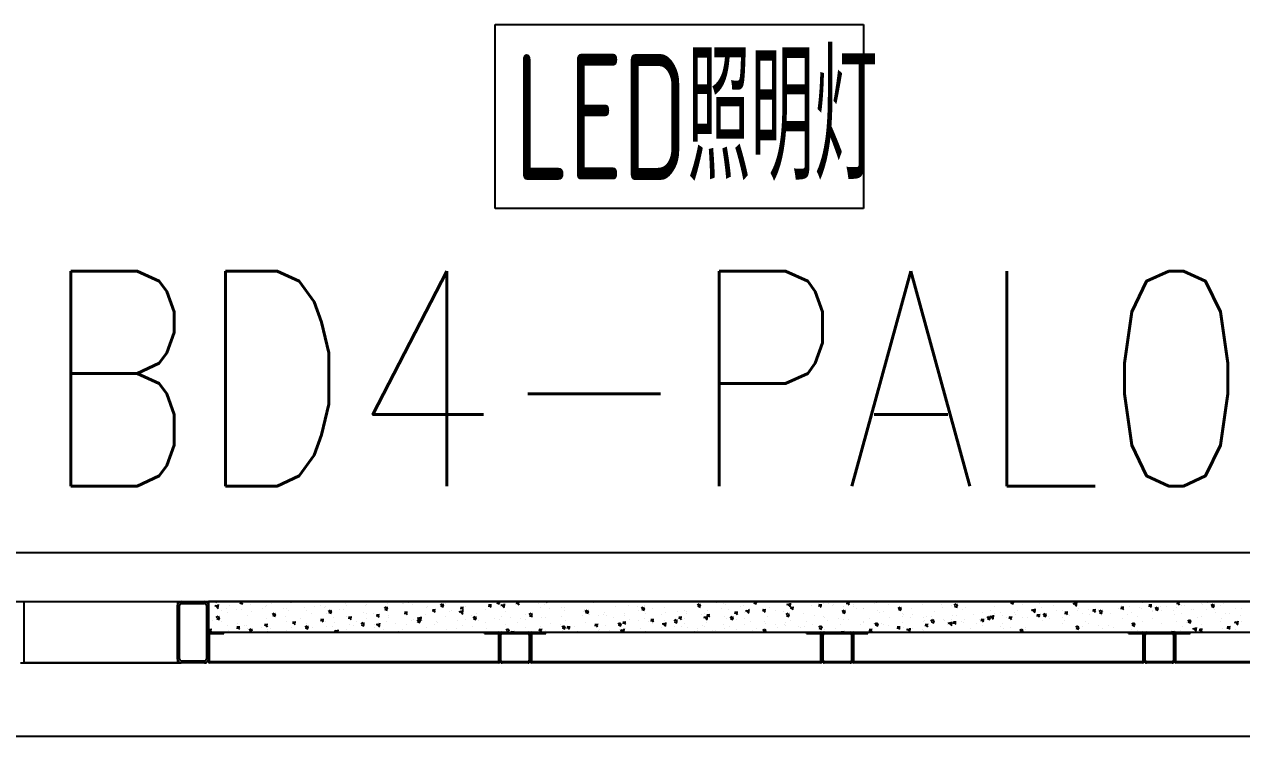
# Model space of a CAD drawing. Extents: x 758840 to 1108724, y -102573 to 143521.
# Drawn here: x 854416 to 856399, y 64583 to 65742 of the extents above; entities that cross this region are included whole.
import ezdxf
from ezdxf.enums import TextEntityAlignment as Align

# ---------------------------------------------------------------- set-up
doc = ezdxf.new("R2010")
doc.units = 0
doc.header["$LTSCALE"] = 1000
doc.header["$MEASUREMENT"] = 0
for name, color, linetype in [('01-房间正式编号', 1, 'Continuous'), ('02电气-设备', 255, 'Continuous'), ('02电气-设备基础', 252, 'Continuous')]:
    doc.layers.add(name, color=color, linetype=linetype)
doc.styles.add('Huarun_ziti', font='gbenor.shx', dxfattribs={"width": 0.7, "bigfont": 'gbcbig.shx'})
doc.styles.add('平面图B$0$HZ', font='romans.shx', dxfattribs={"width": 0.8, "bigfont": 'gbcbig.shx'})

# ---------------------------------------------------------------- blocks, each defined once
blk = doc.blocks.new('BD4-PAL0101-HVPM02')
at = {"layer": '02电气-设备'}
for p, q in [((8386474.4, -4148554.7), (8387074.4, -4148554.7)), ((8386474.4, -4148854.7), (8386474.4, -4148554.7)), ((8387074.4, -4148554.7), (8387074.4, -4148854.7)), ((8387074.4, -4148854.7), (8386474.4, -4148854.7)), ((8381447.4, -4149494.4), (8394807.4, -4149494.4)), ((8385707.7, -4149494.4), (8385957.4, -4149494.4)), ((8385707.7, -4149594.4), (8385707.7, -4149494.4)), ((8385957.4, -4149494.4), (8385957.4, -4149594.4)), ((8385957.4, -4149588.4), (8385957.4, -4149500.4)), ((8385960.4, -4149588.4), (8385960.4, -4149500.4)), ((8385963.4, -4149494.4), (8386001.4, -4149494.4)), ((8385963.4, -4149497.4), (8386001.4, -4149497.4)), ((8386004.4, -4149500.4), (8386004.4, -4149588.4)), ((8391203.4, -4149494.4), (8386007.4, -4149494.4)), ((8386007.4, -4149494.4), (8386007.4, -4149544.4)), ((8386007.4, -4149500.4), (8386007.4, -4149588.4)), ((8386007.8, -4149502.2), (8386007.8, -4149502.2)), ((8386017.5, -4149494.4), (8386017.4, -4149494.9)), ((8386017.8, -4149501.6), (8386023.4, -4149500.8)), ((8386018.4, -4149500.3), (8386023.4, -4149505.5)), ((8386020.1, -4149494.4), (8386021.2, -4149495.7)), ((8386023.2, -4149499.4), (8386022.5, -4149505.4)), ((8386041.7, -4149500.7), (8386041.7, -4149500.7)), ((8386058.3, -4149495), (8386059.2, -4149494.4)), ((8386058.9, -4149496.3), (8386063.4, -4149498)), ((8386062, -4149494.4), (8386062.8, -4149496.7)), ((8386063.8, -4149495.4), (8386063.8, -4149495.4)), ((8386069.6, -4149496.2), (8386069.6, -4149496.2)), ((8386075.6, -4149499.3), (8386075.6, -4149499.3)), ((8386090.4, -4149494.4), (8386090.3, -4149494.9)), ((8386090.5, -4149494.4), (8386091.1, -4149495)), ((8386100.8, -4149501.8), (8386100.8, -4149501.8)), ((8386101.7, -4149500.3), (8386101.7, -4149500.3)), ((8386109.5, -4149497.9), (8386109.5, -4149497.9)), ((8386140.6, -4149496.6), (8386140.6, -4149496.6)), ((8386143.4, -4149496.4), (8386143.4, -4149496.4)), ((8386163.9, -4149503.5), (8386163.9, -4149503.5)), ((8386177.3, -4149495), (8386177.3, -4149495)), ((8386180.8, -4149501.8), (8386180.8, -4149501.8)), ((8386190.1, -4149500.6), (8386190.1, -4149500.6)), ((8386197.8, -4149502.1), (8386197.8, -4149502.1)), ((8386231.5, -4149497.2), (8386231.5, -4149497.2)), ((8386231.7, -4149500.7), (8386231.7, -4149500.7)), ((8386264.1, -4149501.6), (8386264.1, -4149501.6)), ((8386265.6, -4149499.2), (8386265.6, -4149499.2)), ((8386294.2, -4149505.3), (8386297.4, -4149503.2)), ((8386297.4, -4149503.2), (8386298.6, -4149507)), ((8386299.5, -4149497.8), (8386299.5, -4149497.8)), ((8386324.1, -4149497.9), (8386324.1, -4149497.9)), ((8386325.4, -4149497.4), (8386325.4, -4149497.4)), ((8386333.4, -4149496.4), (8386333.4, -4149496.4)), ((8386340, -4149500), (8386340, -4149500)), ((8386364.1, -4149503.1), (8386364.1, -4149503.1)), ((8386367.3, -4149494.9), (8386367.3, -4149494.9)), ((8386385.5, -4149500.2), (8386388.6, -4149498.1)), ((8386386, -4149501.5), (8386390.5, -4149503.2)), ((8386388.6, -4149498.1), (8386389.9, -4149501.9)), ((8386393.1, -4149497.9), (8386393.1, -4149497.9)), ((8386419.2, -4149502.9), (8386418.5, -4149506.8)), ((8386426.1, -4149502.6), (8386426.1, -4149502.6)), ((8386464.7, -4149498.9), (8386464, -4149502.9)), ((8386464.8, -4149499.9), (8386468.6, -4149499.6)), ((8386464.8, -4149500), (8386467.9, -4149503.7)), ((8386476.7, -4149495.1), (8386477.8, -4149494.4)), ((8386477.3, -4149496.4), (8386481.7, -4149498.1)), ((8386480.3, -4149494.4), (8386481.2, -4149496.8)), ((8386483.4, -4149496), (8386483.4, -4149496)), ((8386483.8, -4149500.4), (8386489.4, -4149499.5)), ((8386484.4, -4149499.1), (8386489.3, -4149504.3)), ((8386489.2, -4149498.2), (8386488.5, -4149504.2)), ((8386507.5, -4149499.2), (8386507.5, -4149499.2)), ((8386510.3, -4149494.9), (8386509.5, -4149498.9)), ((8386510.3, -4149495.9), (8386514.1, -4149495.6)), ((8386510.3, -4149496), (8386513.4, -4149499.7)), ((8386523, -4149494.8), (8386523, -4149494.8)), ((8386545, -4149497.7), (8386545, -4149497.7)), ((8386555.2, -4149494.4), (8386555.1, -4149494.9)), ((8386555.6, -4149499.3), (8386555.6, -4149499.3)), ((8386557.8, -4149494.4), (8386559, -4149495.7)), ((8386587.6, -4149503.3), (8386587.6, -4149503.3)), ((8386634.3, -4149496.4), (8386634.3, -4149496.4)), ((8386650.9, -4149495.2), (8386650.9, -4149495.2)), ((8386671.3, -4149502.8), (8386671.3, -4149502.8)), ((8386684.5, -4149495.5), (8386684.5, -4149495.5)), ((8386691, -4149500.5), (8386691, -4149500.5)), ((8386706.9, -4149502.6), (8386706.9, -4149502.6)), ((8386712.6, -4149505.4), (8386715.7, -4149503.3)), ((8386715.7, -4149503.3), (8386717, -4149507.1)), ((8386717.5, -4149500.2), (8386717.5, -4149500.2)), ((8386803.8, -4149500.3), (8386807, -4149498.2)), ((8386804.4, -4149501.6), (8386808.9, -4149503.3)), ((8386806.7, -4149499.6), (8386806.7, -4149499.6)), ((8386807, -4149498.2), (8386808.3, -4149502.1)), ((8386834.4, -4149496.5), (8386834.4, -4149496.5)), ((8386847, -4149496.9), (8386847, -4149496.9)), ((8386850.3, -4149498.6), (8386850.3, -4149498.6)), ((8386874.3, -4149501.8), (8386874.3, -4149501.8)), ((8386879.1, -4149500.9), (8386879.1, -4149500.9)), ((8386895.1, -4149495.3), (8386896.4, -4149494.4)), ((8386895.7, -4149496.5), (8386900.1, -4149498.2)), ((8386898.7, -4149494.4), (8386899.5, -4149497)), ((8386949.7, -4149499.2), (8386955.4, -4149498.3)), ((8386950.3, -4149497.9), (8386955.3, -4149503.1)), ((8386955.2, -4149497), (8386954.5, -4149503)), ((8386955.9, -4149503), (8386955.9, -4149503)), ((8386956.9, -4149502.8), (8386956.2, -4149506.8)), ((8386957, -4149503.9), (8386960.8, -4149503.5)), ((8386989.8, -4149501.6), (8386989.8, -4149501.6)), ((8386993.7, -4149494.6), (8386993.7, -4149494.6)), ((8387002.5, -4149498.8), (8387001.7, -4149502.8)), ((8387002.5, -4149499.9), (8387006.3, -4149499.5)), ((8387002.5, -4149500), (8387005.6, -4149503.6)), ((8387008.9, -4149497.9), (8387008.9, -4149497.9)), ((8387017.7, -4149497.8), (8387017.7, -4149497.8)), ((8387023.7, -4149500.2), (8387023.7, -4149500.2)), ((8387026.2, -4149499.9), (8387026.2, -4149499.9)), ((8387041.5, -4149502.3), (8387041.5, -4149502.3)), ((8387048, -4149494.8), (8387047.3, -4149498.8)), ((8387048.1, -4149495.9), (8387051.9, -4149495.6)), ((8387048.1, -4149496), (8387051.2, -4149499.6)), ((8387057.6, -4149498.7), (8387057.6, -4149498.7)), ((8387057.8, -4149503.1), (8387057.8, -4149503.1)), ((8387091.5, -4149497.3), (8387091.5, -4149497.3)), ((8387092.9, -4149494.4), (8387092.8, -4149494.8)), ((8387095.6, -4149494.4), (8387096.7, -4149495.6)), ((8387115.5, -4149498.7), (8387115.5, -4149498.7)), ((8387125.4, -4149495.9), (8387125.4, -4149495.9)), ((8387131, -4149505.6), (8387134.1, -4149503.4)), ((8387134.1, -4149503.4), (8387135.4, -4149507.3)), ((8387138.4, -4149494.5), (8387138.4, -4149494.5)), ((8387159.3, -4149494.4), (8387159.3, -4149494.4)), ((8387170.5, -4149498.5), (8387170.5, -4149498.5)), ((8387201.2, -4149499.1), (8387201.2, -4149499.1)), ((8387203.5, -4149503.3), (8387203.5, -4149503.3)), ((8387217.1, -4149501.2), (8387217.1, -4149501.2)), ((8387222.2, -4149500.5), (8387225.4, -4149498.4)), ((8387222.8, -4149501.8), (8387227.3, -4149503.5)), ((8387225.4, -4149498.4), (8387226.7, -4149502.2)), ((8387250.9, -4149495.5), (8387250.9, -4149495.5)), ((8387287.9, -4149501.9), (8387287.9, -4149501.9)), ((8387300.4, -4149495.5), (8387300.4, -4149495.5)), ((8387313.5, -4149495.4), (8387315, -4149494.4)), ((8387314.1, -4149496.7), (8387318.5, -4149498.4)), ((8387317, -4149494.4), (8387317.9, -4149497.1)), ((8387333, -4149499.9), (8387333, -4149499.9)), ((8387344.6, -4149495.1), (8387344.6, -4149495.1)), ((8387360.5, -4149497.2), (8387360.5, -4149497.2)), ((8387384.6, -4149500.4), (8387384.6, -4149500.4)), ((8387415.7, -4149498), (8387421.4, -4149497.1)), ((8387416.3, -4149496.7), (8387421.3, -4149501.9)), ((8387421.1, -4149495.8), (8387420.4, -4149501.8)), ((8387461.9, -4149496.2), (8387461.9, -4149496.2)), ((8387470.4, -4149495.8), (8387470.4, -4149495.8)), ((8387494.7, -4149502.8), (8387493.9, -4149506.7)), ((8387494.7, -4149503.8), (8387498.5, -4149503.5)), ((8387494.9, -4149500.9), (8387494.9, -4149500.9)), ((8387507.5, -4149502.1), (8387507.5, -4149502.1)), ((8387528, -4149496.4), (8387528, -4149496.4)), ((8387540.2, -4149498.8), (8387539.5, -4149502.8)), ((8387540.3, -4149499.8), (8387544.1, -4149499.5)), ((8387540.3, -4149499.9), (8387543.4, -4149503.6)), ((8387558.2, -4149502.4), (8387558.2, -4149502.4)), ((8387559.7, -4149494.5), (8387559.7, -4149494.5)), ((8387568.1, -4149501.7), (8387568.1, -4149501.7)), ((8387585.8, -4149494.8), (8387585, -4149498.8)), ((8387585.8, -4149495.8), (8387589.6, -4149495.5)), ((8387585.8, -4149495.9), (8387588.9, -4149499.6)), ((8387592.1, -4149501), (8387592.1, -4149501)), ((8387596.8, -4149500.9), (8387596.8, -4149500.9)), ((8387624.4, -4149497.6), (8387624.4, -4149497.6)), ((8387626, -4149499.6), (8387626, -4149499.6)), ((8387630.7, -4149494.4), (8387630.6, -4149494.8)), ((8387633.4, -4149494.4), (8387634.4, -4149495.6)), ((8387640.6, -4149500.6), (8387643.8, -4149498.5)), ((8387641.2, -4149501.9), (8387645.6, -4149503.6)), ((8387643.8, -4149498.5), (8387645.1, -4149502.3)), ((8387656.5, -4149501.6), (8387656.5, -4149501.6)), ((8387659.9, -4149498.1), (8387659.9, -4149498.1)), ((8386020.4, -4149520.5), (8386023.6, -4149518.4)), ((8386021, -4149521.8), (8386025.5, -4149523.5)), ((8386023.6, -4149518.4), (8386024.9, -4149522.3)), ((8386028.3, -4149509.3), (8386028.3, -4149509.3)), ((8386037.4, -4149505.8), (8386037.4, -4149505.8)), ((8386037.8, -4149512.9), (8386037.8, -4149512.9)), ((8386053.3, -4149507.9), (8386053.3, -4149507.9)), ((8386062.2, -4149507.8), (8386062.2, -4149507.8)), ((8386070.4, -4149517.3), (8386070.4, -4149517.3)), ((8386077.3, -4149511.1), (8386077.3, -4149511.1)), ((8386096.1, -4149506.4), (8386096.1, -4149506.4)), ((8386102.4, -4149521.4), (8386102.4, -4149521.4)), ((8386111.7, -4149515.5), (8386114.8, -4149513.3)), ((8386112.3, -4149516.7), (8386116.7, -4149518.4)), ((8386114.8, -4149513.3), (8386116.1, -4149517.2)), ((8386117.4, -4149516.3), (8386117.4, -4149516.3)), ((8386130, -4149505), (8386130, -4149505)), ((8386133.3, -4149518.4), (8386133.3, -4149518.4)), ((8386134.6, -4149505), (8386134.6, -4149505)), ((8386137.8, -4149508.2), (8386137.8, -4149508.2)), ((8386157.4, -4149521.6), (8386157.4, -4149521.6)), ((8386167.2, -4149509.5), (8386167.2, -4149509.5)), ((8386174.9, -4149514.5), (8386174.9, -4149514.5)), ((8386191.5, -4149522.8), (8386190.7, -4149526.8)), ((8386196.6, -4149503.9), (8386196.6, -4149503.9)), ((8386199.3, -4149513.5), (8386199.3, -4149513.5)), ((8386202.9, -4149510.4), (8386206.1, -4149508.2)), ((8386203.5, -4149511.7), (8386208, -4149513.4)), ((8386206.1, -4149508.3), (8386207.4, -4149512.1)), ((8386211.9, -4149520.9), (8386211.9, -4149520.9)), ((8386220.7, -4149507.1), (8386220.7, -4149507.1)), ((8386227.1, -4149506.9), (8386227.1, -4149506.9)), ((8386232.3, -4149518.3), (8386232.3, -4149518.3)), ((8386237, -4149518.8), (8386236.3, -4149522.8)), ((8386237.1, -4149519.8), (8386240.9, -4149519.5)), ((8386237.1, -4149519.9), (8386240.1, -4149523.6)), ((8386260.8, -4149512.4), (8386260.8, -4149512.4)), ((8386264.2, -4149513.3), (8386264.2, -4149513.3)), ((8386264.9, -4149522.8), (8386264.9, -4149522.8)), ((8386276.7, -4149514.5), (8386276.7, -4149514.5)), ((8386282.6, -4149514.8), (8386281.8, -4149518.8)), ((8386282.6, -4149515.9), (8386286.4, -4149515.5)), ((8386282.6, -4149516), (8386285.7, -4149519.6)), ((8386294.8, -4149506.6), (8386299.2, -4149508.3)), ((8386296.2, -4149505.7), (8386296.2, -4149505.7)), ((8386300.7, -4149517.6), (8386300.7, -4149517.6)), ((8386301.2, -4149519.6), (8386301.2, -4149519.6)), ((8386328.1, -4149510.8), (8386327.4, -4149514.8)), ((8386328.2, -4149511.9), (8386332, -4149511.5)), ((8386328.2, -4149512), (8386331.2, -4149515.6)), ((8386329.2, -4149510.5), (8386329.2, -4149510.5)), ((8386340.9, -4149522.9), (8386340.9, -4149522.9)), ((8386348.2, -4149521.4), (8386353.9, -4149520.6)), ((8386348.8, -4149520.2), (8386353.8, -4149525.3)), ((8386353.7, -4149519.2), (8386353, -4149525.2)), ((8386361.8, -4149514.9), (8386361.8, -4149514.9)), ((8386362.5, -4149503.8), (8386362.5, -4149503.8)), ((8386373.6, -4149506.8), (8386372.9, -4149510.8)), ((8386373.7, -4149507.9), (8386377.5, -4149507.6)), ((8386373.7, -4149508), (8386376.8, -4149511.6)), ((8386393.9, -4149519), (8386393.9, -4149519)), ((8386399.5, -4149510.1), (8386399.5, -4149510.1)), ((8386404.2, -4149508.4), (8386404.2, -4149508.4)), ((8386416, -4149510.9), (8386421.6, -4149510.1)), ((8386416.6, -4149509.6), (8386421.6, -4149514.8)), ((8386419.2, -4149503.9), (8386423, -4149503.6)), ((8386419.3, -4149504), (8386422.3, -4149507.6)), ((8386420.1, -4149510.5), (8386420.1, -4149510.5)), ((8386421.4, -4149508.7), (8386420.7, -4149514.7)), ((8386436.5, -4149516.5), (8386436.5, -4149516.5)), ((8386438.8, -4149520.7), (8386442, -4149518.6)), ((8386439.4, -4149522), (8386443.8, -4149523.7)), ((8386442, -4149518.6), (8386443.3, -4149522.4)), ((8386444.1, -4149513.7), (8386444.1, -4149513.7)), ((8386458.7, -4149507.1), (8386458.7, -4149507.1)), ((8386473.6, -4149522.8), (8386473.6, -4149522.8)), ((8386481.4, -4149523.1), (8386481.4, -4149523.1)), ((8386484.2, -4149518.9), (8386484.2, -4149518.9)), ((8386490.8, -4149511.2), (8386490.8, -4149511.2)), ((8386500.1, -4149521), (8386500.1, -4149521)), ((8386515.3, -4149521.7), (8386515.3, -4149521.7)), ((8386523.7, -4149515.9), (8386523.7, -4149515.9)), ((8386530.1, -4149515.6), (8386533.2, -4149513.5)), ((8386530.7, -4149516.9), (8386535.1, -4149518.6)), ((8386533.2, -4149513.5), (8386534.5, -4149517.3)), ((8386547.6, -4149504.4), (8386547.6, -4149504.4)), ((8386549.2, -4149520.2), (8386549.2, -4149520.2)), ((8386556.3, -4149520.4), (8386556.3, -4149520.4)), ((8386563.5, -4149506.5), (8386563.5, -4149506.5)), ((8386582, -4149504), (8386582, -4149504)), ((8386583.1, -4149518.8), (8386583.1, -4149518.8)), ((8386587.5, -4149509.7), (8386587.5, -4149509.7)), ((8386616.9, -4149517.4), (8386616.9, -4149517.4)), ((8386619.1, -4149510.4), (8386619.1, -4149510.4)), ((8386620.6, -4149508.1), (8386620.6, -4149508.1)), ((8386621.3, -4149510.5), (8386624.5, -4149508.4)), ((8386621.9, -4149511.8), (8386626.4, -4149513.5)), ((8386624.5, -4149508.4), (8386625.8, -4149512.2)), ((8386627.6, -4149515), (8386627.6, -4149515)), ((8386643.5, -4149517.1), (8386643.5, -4149517.1)), ((8386650.8, -4149515.9), (8386650.8, -4149515.9)), ((8386653.2, -4149512.6), (8386653.2, -4149512.6)), ((8386656.1, -4149516.7), (8386656.1, -4149516.7)), ((8386667.6, -4149520.2), (8386667.6, -4149520.2)), ((8386684.7, -4149514.5), (8386684.7, -4149514.5)), ((8386685.3, -4149516.6), (8386685.3, -4149516.6)), ((8386693.1, -4149523.1), (8386693.1, -4149523.1)), ((8386708.4, -4149509.2), (8386708.4, -4149509.2)), ((8386713.2, -4149506.7), (8386717.6, -4149508.4)), ((8386718.3, -4149521.4), (8386718.3, -4149521.4)), ((8386718.6, -4149513.1), (8386718.6, -4149513.1)), ((8386729.2, -4149522.7), (8386728.5, -4149526.7)), ((8386730.9, -4149505.7), (8386730.9, -4149505.7)), ((8386745.4, -4149515.5), (8386745.4, -4149515.5)), ((8386750.1, -4149504.7), (8386750.1, -4149504.7)), ((8386752.5, -4149511.6), (8386752.5, -4149511.6)), ((8386771, -4149511), (8386771, -4149511)), ((8386774.7, -4149518.8), (8386774, -4149522.7)), ((8386774.8, -4149519.8), (8386778.6, -4149519.5)), ((8386774.8, -4149519.9), (8386777.9, -4149523.5)), ((8386782.2, -4149508.8), (8386782.2, -4149508.8)), ((8386782.4, -4149521.9), (8386782.4, -4149521.9)), ((8386786.4, -4149510.2), (8386786.4, -4149510.2)), ((8386786.9, -4149513.1), (8386786.9, -4149513.1)), ((8386811, -4149516.3), (8386811, -4149516.3)), ((8386814.2, -4149520.2), (8386819.8, -4149519.4)), ((8386814.8, -4149519), (8386819.8, -4149524.1)), ((8386815.2, -4149513.5), (8386815.2, -4149513.5)), ((8386819.6, -4149518), (8386818.9, -4149524)), ((8386820.3, -4149514.8), (8386819.6, -4149518.7)), ((8386820.3, -4149508.8), (8386820.3, -4149508.8)), ((8386820.4, -4149515.8), (8386824.1, -4149515.5)), ((8386820.4, -4149515.9), (8386823.4, -4149519.5)), ((8386843.7, -4149506), (8386843.7, -4149506)), ((8386847.8, -4149518), (8386847.8, -4149518)), ((8386851.1, -4149521.5), (8386851.1, -4149521.5)), ((8386854.2, -4149507.3), (8386854.2, -4149507.3)), ((8386857.2, -4149520.8), (8386860.4, -4149518.7)), ((8386857.8, -4149522.1), (8386862.2, -4149523.8)), ((8386860.4, -4149518.7), (8386861.6, -4149522.5)), ((8386865.8, -4149510.8), (8386865.1, -4149514.8)), ((8386865.9, -4149511.8), (8386869.7, -4149511.5)), ((8386865.9, -4149511.9), (8386869, -4149515.6)), ((8386879.8, -4149522.1), (8386879.8, -4149522.1)), ((8386880.7, -4149512.4), (8386880.7, -4149512.4)), ((8386882, -4149509.7), (8386887.6, -4149508.8)), ((8386882.6, -4149508.4), (8386887.5, -4149513.6)), ((8386887.4, -4149507.5), (8386886.7, -4149513.5)), ((8386888.1, -4149505.9), (8386888.1, -4149505.9)), ((8386911.4, -4149506.8), (8386910.6, -4149510.8)), ((8386911.4, -4149507.8), (8386915.2, -4149507.5)), ((8386911.5, -4149507.9), (8386914.5, -4149511.6)), ((8386912.1, -4149505.7), (8386912.1, -4149505.7)), ((8386914.4, -4149507), (8386914.4, -4149507)), ((8386917.8, -4149518.7), (8386917.8, -4149518.7)), ((8386922, -4149504.5), (8386922, -4149504.5)), ((8386930.3, -4149509.1), (8386930.3, -4149509.1)), ((8386944.7, -4149510.2), (8386944.7, -4149510.2)), ((8386948.5, -4149515.7), (8386951.6, -4149513.6)), ((8386949, -4149517), (8386953.5, -4149518.7)), ((8386951.6, -4149513.6), (8386952.9, -4149517.5)), ((8386954.4, -4149512.3), (8386954.4, -4149512.3)), ((8386957, -4149503.9), (8386960.1, -4149507.6)), ((8386976.7, -4149514.2), (8386976.7, -4149514.2)), ((8386994.5, -4149517.6), (8386994.5, -4149517.6)), ((8387009.7, -4149519), (8387009.7, -4149519)), ((8387010.4, -4149519.7), (8387010.4, -4149519.7)), ((8387034.4, -4149522.8), (8387034.4, -4149522.8)), ((8387039.7, -4149510.7), (8387042.9, -4149508.5)), ((8387040.3, -4149511.9), (8387044.7, -4149513.6)), ((8387042.9, -4149508.5), (8387044.2, -4149512.4)), ((8387063.3, -4149506.3), (8387063.3, -4149506.3)), ((8387073.6, -4149506.4), (8387073.6, -4149506.4)), ((8387073.7, -4149505.2), (8387073.7, -4149505.2)), ((8387083.6, -4149522.5), (8387083.6, -4149522.5)), ((8387097.8, -4149508.3), (8387097.8, -4149508.3)), ((8387100.3, -4149512.6), (8387100.3, -4149512.6)), ((8387106.6, -4149511.2), (8387106.6, -4149511.2)), ((8387117.5, -4149521.1), (8387117.5, -4149521.1)), ((8387131.6, -4149506.8), (8387136, -4149508.6)), ((8387137.3, -4149519), (8387137.3, -4149519)), ((8387137.9, -4149513.6), (8387137.9, -4149513.6)), ((8387139.2, -4149515.6), (8387139.2, -4149515.6)), ((8387151.4, -4149519.6), (8387151.4, -4149519.6)), ((8387152.6, -4149505), (8387152.6, -4149505)), ((8387153.8, -4149515.7), (8387153.8, -4149515.7)), ((8387171.3, -4149519.7), (8387171.3, -4149519.7)), ((8387177.8, -4149518.9), (8387177.8, -4149518.9)), ((8387185.3, -4149518.2), (8387185.3, -4149518.2)), ((8387189.6, -4149511.4), (8387189.6, -4149511.4)), ((8387219.2, -4149516.8), (8387219.2, -4149516.8)), ((8387226.6, -4149517.7), (8387226.6, -4149517.7)), ((8387236.1, -4149507.8), (8387236.1, -4149507.8)), ((8387241.2, -4149504.4), (8387241.2, -4149504.4)), ((8387253.1, -4149515.3), (8387253.1, -4149515.3)), ((8387266.9, -4149522.7), (8387266.2, -4149526.7)), ((8387268.2, -4149511.8), (8387268.2, -4149511.8)), ((8387273.6, -4149522.4), (8387273.6, -4149522.4)), ((8387275.6, -4149521), (8387278.7, -4149518.8)), ((8387276.2, -4149522.2), (8387280.6, -4149523.9)), ((8387278.7, -4149518.8), (8387280, -4149522.7)), ((8387280.2, -4149519), (8387285.8, -4149518.2)), ((8387280.8, -4149517.7), (8387285.7, -4149522.9)), ((8387281.3, -4149509.6), (8387281.3, -4149509.6)), ((8387285.6, -4149516.8), (8387284.9, -4149522.8)), ((8387287, -4149513.9), (8387287, -4149513.9)), ((8387297.2, -4149511.7), (8387297.2, -4149511.7)), ((8387301.1, -4149516.6), (8387301.1, -4149516.6)), ((8387307.5, -4149521), (8387307.5, -4149521)), ((8387312.5, -4149518.7), (8387311.8, -4149522.7)), ((8387312.6, -4149519.7), (8387316.3, -4149519.4)), ((8387312.6, -4149519.8), (8387315.6, -4149523.5)), ((8387320.9, -4149512.5), (8387320.9, -4149512.5)), ((8387321.2, -4149514.9), (8387321.2, -4149514.9)), ((8387324.9, -4149508.2), (8387324.9, -4149508.2)), ((8387333.7, -4149521.1), (8387333.7, -4149521.1)), ((8387341.4, -4149519.6), (8387341.4, -4149519.6)), ((8387347.9, -4149508.5), (8387353.6, -4149507.6)), ((8387348.5, -4149507.2), (8387353.5, -4149512.4)), ((8387353.4, -4149506.3), (8387352.7, -4149512.3)), ((8387354.8, -4149511), (8387354.8, -4149511)), ((8387358, -4149514.7), (8387357.3, -4149518.7)), ((8387358.1, -4149515.8), (8387361.9, -4149515.4)), ((8387358.1, -4149515.8), (8387361.2, -4149519.5)), ((8387361.3, -4149520.2), (8387361.3, -4149520.2)), ((8387362, -4149514.6), (8387362, -4149514.6)), ((8387365, -4149504), (8387365, -4149504)), ((8387366.8, -4149515.9), (8387370, -4149513.7)), ((8387367.4, -4149517.2), (8387371.9, -4149518.9)), ((8387370, -4149513.8), (8387371.3, -4149517.6)), ((8387375.3, -4149518.1), (8387375.3, -4149518.1)), ((8387377.2, -4149522.3), (8387377.2, -4149522.3)), ((8387388.7, -4149509.6), (8387388.7, -4149509.6)), ((8387398, -4149508.8), (8387398, -4149508.8)), ((8387399, -4149520.9), (8387399, -4149520.9)), ((8387403.6, -4149510.7), (8387402.8, -4149514.7)), ((8387403.6, -4149511.8), (8387407.4, -4149511.4)), ((8387403.7, -4149511.9), (8387406.7, -4149515.5)), ((8387409.2, -4149516.7), (8387409.2, -4149516.7)), ((8387422.6, -4149508.2), (8387422.6, -4149508.2)), ((8387424.7, -4149505.7), (8387424.7, -4149505.7)), ((8387430.6, -4149513.2), (8387430.6, -4149513.2)), ((8387440.6, -4149507.8), (8387440.6, -4149507.8)), ((8387443.1, -4149515.3), (8387443.1, -4149515.3)), ((8387449.1, -4149506.7), (8387448.4, -4149510.7)), ((8387449.2, -4149507.8), (8387453, -4149507.5)), ((8387449.2, -4149507.9), (8387452.3, -4149511.5)), ((8387456.5, -4149506.7), (8387456.5, -4149506.7)), ((8387458.1, -4149510.8), (8387461.3, -4149508.7)), ((8387458.7, -4149512.1), (8387463.1, -4149513.8)), ((8387461.3, -4149508.7), (8387462.5, -4149512.5)), ((8387462.7, -4149517.3), (8387462.7, -4149517.3)), ((8387464.6, -4149510.9), (8387464.6, -4149510.9)), ((8387477, -4149513.8), (8387477, -4149513.8)), ((8387490.4, -4149505.3), (8387490.4, -4149505.3)), ((8387494.7, -4149503.9), (8387497.8, -4149507.5)), ((8387495.7, -4149522.1), (8387495.7, -4149522.1)), ((8387504.7, -4149516.2), (8387504.7, -4149516.2)), ((8387510.9, -4149512.4), (8387510.9, -4149512.4)), ((8387520.6, -4149518.3), (8387520.6, -4149518.3)), ((8387524.3, -4149503.9), (8387524.3, -4149503.9)), ((8387527.5, -4149505.4), (8387527.5, -4149505.4)), ((8387544.5, -4149508.5), (8387544.5, -4149508.5)), ((8387544.7, -4149521.5), (8387544.7, -4149521.5)), ((8387544.8, -4149511), (8387544.8, -4149511)), ((8387549.4, -4149505.7), (8387552.5, -4149503.6)), ((8387549.9, -4149507), (8387554.4, -4149508.7)), ((8387552.5, -4149503.6), (8387553.8, -4149507.4)), ((8387559.6, -4149509.5), (8387559.6, -4149509.5)), ((8387578.7, -4149509.5), (8387578.7, -4149509.5)), ((8387581.5, -4149514.8), (8387581.5, -4149514.8)), ((8387584, -4149503.8), (8387584, -4149503.8)), ((8387592.6, -4149514.2), (8387592.6, -4149514.2)), ((8387608, -4149507), (8387608, -4149507)), ((8387612.6, -4149508.1), (8387612.6, -4149508.1)), ((8387618.6, -4149521.2), (8387618.6, -4149521.2)), ((8387625.2, -4149518.7), (8387625.2, -4149518.7)), ((8387633.8, -4149507.2), (8387633.8, -4149507.2)), ((8387646.5, -4149506.7), (8387646.5, -4149506.7)), ((8387648.1, -4149512.2), (8387648.1, -4149512.2)), ((8387657.3, -4149522.8), (8387657.3, -4149522.8)), ((8387664, -4149514.3), (8387664, -4149514.3)), ((8387670.8, -4149513.6), (8387670.8, -4149513.6)), ((8387680.4, -4149505.2), (8387680.4, -4149505.2)), ((8387688, -4149517.5), (8387688, -4149517.5)), ((8387689.5, -4149506.4), (8387689.5, -4149506.4)), ((8386009.3, -4149538.7), (8386008.5, -4149542.7)), ((8386009.3, -4149539.8), (8386013.1, -4149539.4)), ((8386009.3, -4149539.9), (8386012.4, -4149543.5)), ((8386014, -4149525.6), (8386014, -4149525.6)), ((8386029.4, -4149527), (8386029.4, -4149527)), ((8386038.5, -4149534), (8386038.5, -4149534)), ((8386040.7, -4149541.7), (8386040.7, -4149541.7)), ((8386054.1, -4149530.8), (8386054.1, -4149530.8)), ((8386054.8, -4149534.7), (8386054.1, -4149538.7)), ((8386054.9, -4149535.8), (8386058.7, -4149535.5)), ((8386054.9, -4149535.9), (8386057.9, -4149539.5)), ((8386066.4, -4149533.3), (8386066.4, -4149533.3)), ((8386070, -4149532.9), (8386070, -4149532.9)), ((8386071.1, -4149538.5), (8386071.1, -4149538.5)), ((8386073.8, -4149541), (8386076.9, -4149538.9)), ((8386074.4, -4149542.3), (8386078.8, -4149544)), ((8386074.6, -4149540.3), (8386074.6, -4149540.3)), ((8386076.9, -4149538.9), (8386078.2, -4149542.7)), ((8386094, -4149536.1), (8386094, -4149536.1)), ((8386100.4, -4149530.8), (8386099.6, -4149534.7)), ((8386100.4, -4149531.8), (8386104.2, -4149531.5)), ((8386100.4, -4149531.9), (8386103.5, -4149535.5)), ((8386103.2, -4149542.5), (8386103.2, -4149542.5)), ((8386103.4, -4149539.7), (8386103.4, -4149539.7)), ((8386108.5, -4149538.8), (8386108.5, -4149538.8)), ((8386134.1, -4149541.4), (8386134.1, -4149541.4)), ((8386135.4, -4149526.2), (8386135.4, -4149526.2)), ((8386142.4, -4149537.4), (8386142.4, -4149537.4)), ((8386145.9, -4149526.8), (8386145.2, -4149530.8)), ((8386146, -4149527.8), (8386149.8, -4149527.5)), ((8386146, -4149527.9), (8386149, -4149531.6)), ((8386165, -4149535.9), (8386168.2, -4149533.8)), ((8386165.6, -4149537.2), (8386170.1, -4149538.9)), ((8386168, -4149530.6), (8386168, -4149530.6)), ((8386168.2, -4149533.8), (8386169.5, -4149537.7)), ((8386176.3, -4149536), (8386176.3, -4149536)), ((8386191.5, -4149523.8), (8386195.3, -4149523.5)), ((8386191.5, -4149523.9), (8386194.6, -4149527.6)), ((8386197.5, -4149526.9), (8386197.5, -4149526.9)), ((8386200.1, -4149534.7), (8386200.1, -4149534.7)), ((8386210.2, -4149534.5), (8386210.2, -4149534.5)), ((8386212.7, -4149542.5), (8386218.3, -4149541.6)), ((8386213.3, -4149541.2), (8386216.4, -4149544.4)), ((8386213.4, -4149529), (8386213.4, -4149529)), ((8386218.1, -4149540.2), (8386217.6, -4149544.4)), ((8386233.1, -4149539.4), (8386233.1, -4149539.4)), ((8386237.4, -4149532.1), (8386237.4, -4149532.1)), ((8386244.1, -4149533.1), (8386244.1, -4149533.1)), ((8386248.9, -4149527.2), (8386248.9, -4149527.2)), ((8386256.3, -4149530.9), (8386259.5, -4149528.7)), ((8386256.9, -4149532.1), (8386261.3, -4149533.8)), ((8386259.5, -4149528.7), (8386260.7, -4149532.6)), ((8386277.5, -4149537.4), (8386277.5, -4149537.4)), ((8386278, -4149531.7), (8386278, -4149531.7)), ((8386280.5, -4149532), (8386286.1, -4149531.1)), ((8386281.1, -4149530.7), (8386286, -4149535.8)), ((8386285.9, -4149529.7), (8386285.2, -4149535.7)), ((8386286, -4149533.6), (8386286, -4149533.6)), ((8386293.4, -4149539.5), (8386293.4, -4149539.5)), ((8386297, -4149526.8), (8386297, -4149526.8)), ((8386311.9, -4149530.3), (8386311.9, -4149530.3)), ((8386317.5, -4149542.7), (8386317.5, -4149542.7)), ((8386323, -4149539.9), (8386323, -4149539.9)), ((8386330, -4149531.6), (8386330, -4149531.6)), ((8386338.2, -4149526), (8386338.2, -4149526)), ((8386345.8, -4149528.8), (8386345.8, -4149528.8)), ((8386347.6, -4149525.8), (8386350.7, -4149523.6)), ((8386348.1, -4149527.1), (8386352.6, -4149528.8)), ((8386350.7, -4149523.7), (8386352, -4149527.5)), ((8386356.7, -4149525), (8386356.7, -4149525)), ((8386362.6, -4149536.1), (8386362.6, -4149536.1)), ((8386375.3, -4149532.4), (8386375.3, -4149532.4)), ((8386379.7, -4149527.4), (8386379.7, -4149527.4)), ((8386380.8, -4149528.2), (8386380.8, -4149528.2)), ((8386394.6, -4149540.1), (8386394.6, -4149540.1)), ((8386412.3, -4149538.7), (8386412.3, -4149538.7)), ((8386413.6, -4149526), (8386413.6, -4149526)), ((8386420.9, -4149533.4), (8386420.9, -4149533.4)), ((8386426.8, -4149523.8), (8386426.8, -4149523.8)), ((8386436.8, -4149535.5), (8386436.8, -4149535.5)), ((8386447.5, -4149524.5), (8386447.5, -4149524.5)), ((8386459.5, -4149528.2), (8386459.5, -4149528.2)), ((8386460.8, -4149538.7), (8386460.8, -4149538.7)), ((8386491.5, -4149532.3), (8386491.5, -4149532.3)), ((8386492.2, -4149541.2), (8386495.3, -4149539)), ((8386492.8, -4149542.4), (8386497.2, -4149544.2)), ((8386495.3, -4149539), (8386496.6, -4149542.9)), ((8386501.5, -4149542.7), (8386501.2, -4149544.4)), ((8386510.6, -4149529.2), (8386510.6, -4149529.2)), ((8386524.2, -4149524.2), (8386524.2, -4149524.2)), ((8386524.5, -4149537.1), (8386524.5, -4149537.1)), ((8386547, -4149538.7), (8386546.3, -4149542.7)), ((8386547.1, -4149539.7), (8386550.9, -4149539.4)), ((8386547.1, -4149539.8), (8386550.1, -4149543.5)), ((8386547.6, -4149535.6), (8386547.6, -4149535.6)), ((8386557.1, -4149541.5), (8386557.1, -4149541.5)), ((8386564.3, -4149529.5), (8386564.3, -4149529.5)), ((8386580.2, -4149531.6), (8386580.2, -4149531.6)), ((8386583.4, -4149536.1), (8386586.6, -4149534)), ((8386584, -4149537.4), (8386588.5, -4149539.1)), ((8386584.7, -4149541.9), (8386584.7, -4149541.9)), ((8386586.6, -4149534), (8386587.9, -4149537.8)), ((8386588.4, -4149524.5), (8386588.4, -4149524.5)), ((8386592.6, -4149534.7), (8386591.8, -4149538.7)), ((8386592.6, -4149535.7), (8386596.4, -4149535.4)), ((8386592.6, -4149535.8), (8386595.7, -4149539.5)), ((8386604.2, -4149534.7), (8386604.2, -4149534.7)), ((8386609.1, -4149542.5), (8386609.1, -4149542.5)), ((8386621.4, -4149529.2), (8386621.4, -4149529.2)), ((8386638.1, -4149530.7), (8386637.4, -4149534.7)), ((8386638.2, -4149531.8), (8386642, -4149531.4)), ((8386638.2, -4149531.8), (8386641.2, -4149535.5)), ((8386643, -4149541.1), (8386643, -4149541.1)), ((8386644.3, -4149540), (8386644.3, -4149540)), ((8386654, -4149533.7), (8386654, -4149533.7)), ((8386660.2, -4149542.1), (8386660.2, -4149542.1)), ((8386674.7, -4149531), (8386677.8, -4149528.9)), ((8386675.3, -4149532.3), (8386679.7, -4149534)), ((8386676.9, -4149539.7), (8386676.9, -4149539.7)), ((8386677.8, -4149528.9), (8386679.1, -4149532.7)), ((8386678.7, -4149541.3), (8386684.3, -4149540.4)), ((8386679.3, -4149540), (8386683.5, -4149544.4)), ((8386683.7, -4149526.7), (8386682.9, -4149530.7)), ((8386684.1, -4149539), (8386683.5, -4149544.4)), ((8386683.7, -4149527.8), (8386687.5, -4149527.4)), ((8386683.7, -4149527.9), (8386686.8, -4149531.5)), ((8386686.1, -4149537.8), (8386686.1, -4149537.8)), ((8386707.7, -4149525.5), (8386707.7, -4149525.5)), ((8386710.8, -4149538.2), (8386710.8, -4149538.2)), ((8386719.1, -4149542.5), (8386719.1, -4149542.5)), ((8386723.6, -4149527.6), (8386723.6, -4149527.6)), ((8386729.3, -4149523.8), (8386733.1, -4149523.4)), ((8386729.3, -4149523.9), (8386732.3, -4149527.5)), ((8386730.2, -4149529.5), (8386730.2, -4149529.5)), ((8386744.7, -4149536.8), (8386744.7, -4149536.8)), ((8386746.4, -4149530.7), (8386752.1, -4149529.9)), ((8386747, -4149529.5), (8386752, -4149534.6)), ((8386747.6, -4149530.8), (8386747.6, -4149530.8)), ((8386750.9, -4149525.9), (8386750.9, -4149525.9)), ((8386751.9, -4149528.5), (8386751.2, -4149534.5)), ((8386765.9, -4149525.9), (8386769.1, -4149523.8)), ((8386766.5, -4149527.2), (8386771, -4149528.9)), ((8386767.2, -4149535.8), (8386767.2, -4149535.8)), ((8386769.1, -4149523.8), (8386770.4, -4149527.6)), ((8386778.6, -4149535.4), (8386778.6, -4149535.4)), ((8386783, -4149529.9), (8386783, -4149529.9)), ((8386787.7, -4149536.1), (8386787.7, -4149536.1)), ((8386799.1, -4149542.5), (8386799.1, -4149542.5)), ((8386803.6, -4149538.1), (8386803.6, -4149538.1)), ((8386804.2, -4149542.2), (8386804.2, -4149542.2)), ((8386812.5, -4149533.9), (8386812.5, -4149533.9)), ((8386815.9, -4149534.7), (8386815.9, -4149534.7)), ((8386819.5, -4149528.2), (8386819.5, -4149528.2)), ((8386827.7, -4149541.3), (8386827.7, -4149541.3)), ((8386833, -4149541), (8386833, -4149541)), ((8386846.4, -4149532.5), (8386846.4, -4149532.5)), ((8386848.5, -4149539.1), (8386848.5, -4149539.1)), ((8386856.5, -4149534.6), (8386856.5, -4149534.6)), ((8386866.9, -4149539.6), (8386866.9, -4149539.6)), ((8386867, -4149523.6), (8386867, -4149523.6)), ((8386880.3, -4149531.1), (8386880.3, -4149531.1)), ((8386880.6, -4149543.2), (8386880.6, -4149543.2)), ((8386891, -4149526.8), (8386891, -4149526.8)), ((8386893.5, -4149540.9), (8386893.5, -4149540.9)), ((8386900.8, -4149538.2), (8386900.8, -4149538.2)), ((8386910.6, -4149541.3), (8386913.7, -4149539.2)), ((8386911.1, -4149542.6), (8386915.6, -4149544.3)), ((8386912.8, -4149526.8), (8386912.8, -4149526.8)), ((8386913.7, -4149539.2), (8386915, -4149543)), ((8386914.2, -4149529.7), (8386914.2, -4149529.7)), ((8386931.1, -4149532.1), (8386931.1, -4149532.1)), ((8386934.7, -4149536.8), (8386934.7, -4149536.8)), ((8386945.4, -4149531.3), (8386945.4, -4149531.3)), ((8386947, -4149534.2), (8386947, -4149534.2)), ((8386948, -4149528.2), (8386948, -4149528.2)), ((8386954.8, -4149525.1), (8386954.8, -4149525.1)), ((8386968.6, -4149535.3), (8386968.6, -4149535.3)), ((8386971.1, -4149537.3), (8386971.1, -4149537.3)), ((8386977.5, -4149535.4), (8386977.5, -4149535.4)), ((8386981.9, -4149526.8), (8386981.9, -4149526.8)), ((8386991.8, -4149531.4), (8386991.8, -4149531.4)), ((8387001.8, -4149536.2), (8387005, -4149534.1)), ((8387002.4, -4149537.5), (8387006.8, -4149539.2)), ((8387002.5, -4149533.9), (8387002.5, -4149533.9)), ((8387005, -4149534.1), (8387006.3, -4149537.9)), ((8387010.5, -4149540.1), (8387010.5, -4149540.1)), ((8387011.2, -4149542.6), (8387011.2, -4149542.6)), ((8387015.8, -4149525.4), (8387015.8, -4149525.4)), ((8387028.9, -4149537.8), (8387028.9, -4149537.8)), ((8387036.4, -4149532.5), (8387036.4, -4149532.5)), ((8387039.2, -4149542.6), (8387038.9, -4149544.4)), ((8387042.3, -4149523.5), (8387042.3, -4149523.5)), ((8387049.7, -4149523.9), (8387049.7, -4149523.9)), ((8387070.3, -4149531), (8387070.3, -4149531)), ((8387074.4, -4149527.5), (8387074.4, -4149527.5)), ((8387074.5, -4149528.1), (8387074.5, -4149528.1)), ((8387084.8, -4149538.6), (8387084, -4149542.6)), ((8387084.8, -4149539.7), (8387088.6, -4149539.3)), ((8387084.8, -4149539.8), (8387087.9, -4149543.4)), ((8387090.4, -4149530.2), (8387090.4, -4149530.2)), ((8387093.1, -4149531.1), (8387096.2, -4149529)), ((8387093.7, -4149532.4), (8387098.1, -4149534.1)), ((8387096.2, -4149529), (8387097.5, -4149532.9)), ((8387104.1, -4149529.6), (8387104.1, -4149529.6)), ((8387107.4, -4149532.3), (8387107.4, -4149532.3)), ((8387114.5, -4149533.4), (8387114.5, -4149533.4)), ((8387130.3, -4149534.6), (8387129.6, -4149538.6)), ((8387130.4, -4149535.7), (8387134.2, -4149535.4)), ((8387130.4, -4149535.8), (8387133.4, -4149539.4)), ((8387138, -4149528.2), (8387138, -4149528.2)), ((8387140, -4149536.8), (8387140, -4149536.8)), ((8387144.6, -4149540.1), (8387150.3, -4149539.2)), ((8387145.2, -4149538.8), (8387150.2, -4149543.9)), ((8387150.1, -4149537.8), (8387149.4, -4149543.8)), ((8387154.6, -4149538.7), (8387154.6, -4149538.7)), ((8387170.5, -4149540.7), (8387170.5, -4149540.7)), ((8387171.9, -4149526.7), (8387171.9, -4149526.7)), ((8387172, -4149540.8), (8387172, -4149540.8)), ((8387174.4, -4149525.3), (8387174.4, -4149525.3)), ((8387175.8, -4149530.7), (8387175.1, -4149534.6)), ((8387175.9, -4149531.7), (8387179.7, -4149531.4)), ((8387175.9, -4149531.8), (8387179, -4149535.4)), ((8387184.3, -4149526.1), (8387187.5, -4149523.9)), ((8387184.9, -4149527.3), (8387189.4, -4149529)), ((8387187.5, -4149523.9), (8387188.8, -4149527.8)), ((8387204.3, -4149524.4), (8387204.3, -4149524.4)), ((8387205.8, -4149525.3), (8387205.8, -4149525.3)), ((8387211.4, -4149531.7), (8387211.4, -4149531.7)), ((8387212.4, -4149529.5), (8387218, -4149528.7)), ((8387213, -4149528.3), (8387218, -4149533.4)), ((8387217.8, -4149527.3), (8387217.1, -4149533.3)), ((8387217.9, -4149524.1), (8387217.9, -4149524.1)), ((8387221.4, -4149526.7), (8387220.7, -4149530.6)), ((8387221.5, -4149527.7), (8387225.3, -4149527.4)), ((8387221.5, -4149527.8), (8387224.5, -4149531.4)), ((8387233.8, -4149526.2), (8387233.8, -4149526.2)), ((8387236.9, -4149528.9), (8387236.9, -4149528.9)), ((8387239.7, -4149523.9), (8387239.7, -4149523.9)), ((8387248.4, -4149538), (8387248.4, -4149538)), ((8387257.9, -4149529.4), (8387257.9, -4149529.4)), ((8387263.7, -4149524.1), (8387263.7, -4149524.1)), ((8387267, -4149523.7), (8387270.8, -4149523.4)), ((8387267, -4149523.8), (8387270.1, -4149527.5)), ((8387268.9, -4149533), (8387268.9, -4149533)), ((8387298, -4149534.7), (8387298, -4149534.7)), ((8387300.7, -4149530.4), (8387300.7, -4149530.4)), ((8387301.9, -4149537.7), (8387301.9, -4149537.7)), ((8387313.9, -4149536.8), (8387313.9, -4149536.8)), ((8387328.9, -4149541.4), (8387332.1, -4149539.3)), ((8387329.5, -4149542.7), (8387333.8, -4149544.4)), ((8387332.1, -4149539.3), (8387333.4, -4149543.2)), ((8387334.5, -4149542.2), (8387334.5, -4149542.2)), ((8387337.7, -4149536.8), (8387337.7, -4149536.8)), ((8387337.9, -4149539.9), (8387337.9, -4149539.9)), ((8387365.8, -4149525.1), (8387365.8, -4149525.1)), ((8387374.7, -4149543.2), (8387374.7, -4149543.2)), ((8387398.8, -4149529.9), (8387398.8, -4149529.9)), ((8387401.3, -4149525.4), (8387401.3, -4149525.4)), ((8387420.2, -4149536.4), (8387423.4, -4149534.2)), ((8387420.8, -4149537.6), (8387425.2, -4149539.3)), ((8387423.3, -4149534.2), (8387424.6, -4149538.1)), ((8387431.4, -4149534.4), (8387431.4, -4149534.4)), ((8387436, -4149527.3), (8387436, -4149527.3)), ((8387441.4, -4149530.7), (8387441.4, -4149530.7)), ((8387457.3, -4149532.8), (8387457.3, -4149532.8)), ((8387463.5, -4149538.4), (8387463.5, -4149538.4)), ((8387473.1, -4149533.7), (8387473.1, -4149533.7)), ((8387481.3, -4149536), (8387481.3, -4149536)), ((8387496.5, -4149543.2), (8387496.5, -4149543.2)), ((8387510.1, -4149540), (8387510.1, -4149540)), ((8387511.5, -4149531.3), (8387514.6, -4149529.1)), ((8387512, -4149532.6), (8387516.5, -4149534.3)), ((8387514.6, -4149529.2), (8387515.9, -4149533)), ((8387521.4, -4149541.3), (8387521.4, -4149541.3)), ((8387528.3, -4149526.5), (8387528.3, -4149526.5)), ((8387560.4, -4149530.6), (8387560.4, -4149530.6)), ((8387577, -4149542.6), (8387576.6, -4149544.4)), ((8387584.8, -4149526.8), (8387584.8, -4149526.8)), ((8387591.1, -4149542), (8387591.1, -4149542)), ((8387593.3, -4149535.4), (8387593.3, -4149535.4)), ((8387600.7, -4149528.8), (8387600.7, -4149528.8)), ((8387602.7, -4149526.2), (8387605.9, -4149524.1)), ((8387603.3, -4149527.5), (8387607.7, -4149529.2)), ((8387605.9, -4149524.1), (8387607.2, -4149527.9)), ((8387610.6, -4149538.8), (8387616.2, -4149538)), ((8387611.2, -4149537.6), (8387616.2, -4149542.7)), ((8387616, -4149536.6), (8387615.3, -4149542.6)), ((8387622.5, -4149538.6), (8387621.8, -4149542.5)), ((8387622.6, -4149539.6), (8387626.4, -4149539.3)), ((8387622.6, -4149539.7), (8387625.6, -4149543.3)), ((8387624.7, -4149532), (8387624.7, -4149532)), ((8387625, -4149540.6), (8387625, -4149540.6)), ((8387625.9, -4149539.8), (8387625.9, -4149539.8)), ((8387655.6, -4149527.5), (8387655.6, -4149527.5)), ((8387658.9, -4149539.1), (8387658.9, -4149539.1)), ((8387664.8, -4149537.3), (8387664.8, -4149537.3)), ((8387668, -4149534.6), (8387667.3, -4149538.6)), ((8387668.1, -4149535.6), (8387671.9, -4149535.3)), ((8387668.1, -4149535.7), (8387671.2, -4149539.4)), ((8387678.4, -4149528.3), (8387684, -4149527.5)), ((8387679, -4149527), (8387683.9, -4149532.2)), ((8387680.7, -4149539.4), (8387680.7, -4149539.4)), ((8387683.8, -4149526.1), (8387683.1, -4149532.1)), ((8387690.2, -4149527.5), (8387690.2, -4149527.5)), ((8386007.4, -4149544.4), (8391203.4, -4149544.4)), ((8386007.4, -4149592.2), (8386007.4, -4149546.6)), ((8386009.4, -4149592.2), (8386009.4, -4149546.6)), ((8386009.6, -4149544.4), (8386032.4, -4149544.4)), ((8386009.6, -4149546.4), (8386032.4, -4149546.4)), ((8386032.4, -4149546.4), (8386032.4, -4149544.4)), ((8386150, -4149543.5), (8386150, -4149543.5)), ((8386265.7, -4149543.9), (8386265.7, -4149543.9)), ((8386403.7, -4149544.4), (8386404.1, -4149544.1)), ((8386404.1, -4149544.1), (8386404.1, -4149544.4)), ((8386457, -4149546.4), (8386457, -4149544.4)), ((8386457, -4149544.4), (8386479.8, -4149544.4)), ((8386457, -4149546.4), (8386479.8, -4149546.4)), ((8386480, -4149546.6), (8386480, -4149592.2)), ((8386482, -4149592.2), (8386482, -4149546.6)), ((8386482, -4149546.6), (8386482, -4149592.2)), ((8386482, -4149590.4), (8386482, -4149548.4)), ((8386484, -4149590.4), (8386484, -4149548.4)), ((8386486, -4149544.4), (8386528, -4149544.4)), ((8386486, -4149546.4), (8386528, -4149546.4)), ((8386501, -4149544), (8386501, -4149544)), ((8386501.5, -4149543.7), (8386505.3, -4149543.4)), ((8386501.5, -4149543.8), (8386502, -4149544.4)), ((8386530, -4149548.4), (8386530, -4149590.4)), ((8386532, -4149592.2), (8386532, -4149546.6)), ((8386532, -4149548.4), (8386532, -4149590.4)), ((8386534, -4149592.2), (8386534, -4149546.6)), ((8386534.2, -4149544.4), (8386557, -4149544.4)), ((8386534.2, -4149546.4), (8386557, -4149546.4)), ((8386557, -4149546.4), (8386557, -4149544.4)), ((8386575.2, -4149544), (8386575.2, -4149544)), ((8386765.2, -4149543.9), (8386765.2, -4149543.9)), ((8386822.3, -4149544.4), (8386822.5, -4149544.3)), ((8386822.4, -4149544.3), (8386822.5, -4149544.4)), ((8386981.6, -4149546.4), (8386981.6, -4149544.4)), ((8386981.6, -4149544.4), (8387004.4, -4149544.4)), ((8386981.6, -4149546.4), (8387004.4, -4149546.4)), ((8387004.6, -4149546.6), (8387004.6, -4149592.2)), ((8387006.6, -4149592.2), (8387006.6, -4149546.6)), ((8387006.6, -4149546.6), (8387006.6, -4149592.2)), ((8387006.6, -4149590.4), (8387006.6, -4149548.4)), ((8387008.6, -4149590.4), (8387008.6, -4149548.4)), ((8387010.6, -4149544.4), (8387052.6, -4149544.4)), ((8387010.6, -4149546.4), (8387052.6, -4149546.4)), ((8387039.3, -4149543.7), (8387043.1, -4149543.3)), ((8387039.3, -4149543.7), (8387039.8, -4149544.4)), ((8387054.6, -4149548.4), (8387054.6, -4149590.4)), ((8387056.6, -4149592.2), (8387056.6, -4149546.6)), ((8387056.6, -4149548.4), (8387056.6, -4149590.4)), ((8387058.6, -4149592.2), (8387058.6, -4149546.6)), ((8387058.8, -4149544.4), (8387081.6, -4149544.4)), ((8387058.8, -4149546.4), (8387081.6, -4149546.4)), ((8387065.9, -4149544.1), (8387065.9, -4149544.1)), ((8387081.6, -4149546.4), (8387081.6, -4149544.4)), ((8387194.5, -4149543.9), (8387194.5, -4149543.9)), ((8387506.2, -4149546.4), (8387506.2, -4149544.4)), ((8387506.2, -4149544.4), (8387529, -4149544.4)), ((8387506.2, -4149546.4), (8387529, -4149546.4)), ((8387529.2, -4149546.6), (8387529.2, -4149592.2)), ((8387531.2, -4149592.2), (8387531.2, -4149546.6)), ((8387531.2, -4149546.6), (8387531.2, -4149592.2)), ((8387531.2, -4149590.4), (8387531.2, -4149548.4)), ((8387533.2, -4149590.4), (8387533.2, -4149548.4)), ((8387535.2, -4149544.4), (8387577.2, -4149544.4)), ((8387535.2, -4149546.4), (8387577.2, -4149546.4)), ((8387537.3, -4149543.3), (8387537.3, -4149543.3)), ((8387557.2, -4149543.4), (8387557.2, -4149543.4)), ((8387577, -4149543.6), (8387580.8, -4149543.3)), ((8387577, -4149543.7), (8387577.6, -4149544.4)), ((8387579.2, -4149548.4), (8387579.2, -4149590.4)), ((8387581.2, -4149592.2), (8387581.2, -4149546.6)), ((8387581.2, -4149548.4), (8387581.2, -4149590.4)), ((8387583.2, -4149592.2), (8387583.2, -4149546.6)), ((8387583.4, -4149544.4), (8387606.2, -4149544.4)), ((8387583.4, -4149546.4), (8387606.2, -4149546.4)), ((8387606.2, -4149546.4), (8387606.2, -4149544.4)), ((8387658, -4149543.9), (8387658, -4149543.9)), ((8385701.7, -4149594.4), (8385963.4, -4149594.4)), ((8385957.4, -4149594.4), (8385707.7, -4149594.4)), ((8386001.4, -4149591.4), (8385963.4, -4149591.4)), ((8386001.4, -4149594.4), (8385963.4, -4149594.4)), ((8386479.8, -4149592.4), (8386009.6, -4149592.4)), ((8386479.8, -4149594.4), (8386009.6, -4149594.4)), ((8386528, -4149592.4), (8386486, -4149592.4)), ((8386528, -4149594.4), (8386486, -4149594.4)), ((8387004.4, -4149592.4), (8386534.2, -4149592.4)), ((8387004.4, -4149594.4), (8386534.2, -4149594.4)), ((8387052.6, -4149592.4), (8387010.6, -4149592.4)), ((8387052.6, -4149594.4), (8387010.6, -4149594.4)), ((8387529, -4149592.4), (8387058.8, -4149592.4)), ((8387529, -4149594.4), (8387058.8, -4149594.4)), ((8387577.2, -4149592.4), (8387535.2, -4149592.4)), ((8387577.2, -4149594.4), (8387535.2, -4149594.4)), ((8388053.6, -4149592.4), (8387583.4, -4149592.4)), ((8388053.6, -4149594.4), (8387583.4, -4149594.4))]:
    blk.add_line(p, q, dxfattribs=at)
for centre, radius, start, end in [((8385963.4, -4149500.4), 6, 90, 180), ((8385963.4, -4149500.4), 3, 90, 180), ((8386001.4, -4149500.4), 6, 0, 90), ((8386001.4, -4149500.4), 3, 0, 90), ((8386009.6, -4149546.6), 2.2, 90, 180), ((8386009.6, -4149546.6), 0.2, 90, 180), ((8386479.8, -4149546.6), 2.2, 0, 90), ((8386479.8, -4149546.6), 0.2, 0, 90), ((8386486, -4149548.4), 4, 90, 180), ((8386486, -4149548.4), 2, 90, 180), ((8386528, -4149548.4), 4, 0, 90), ((8386528, -4149548.4), 2, 0, 90), ((8386534.2, -4149546.6), 2.2, 90, 180), ((8386534.2, -4149546.6), 0.2, 90, 180), ((8387004.4, -4149546.6), 2.2, 0, 90), ((8387004.4, -4149546.6), 0.2, 0, 90), ((8387010.6, -4149548.4), 4, 90, 180), ((8387010.6, -4149548.4), 2, 90, 180), ((8387052.6, -4149548.4), 4, 0, 90), ((8387052.6, -4149548.4), 2, 0, 90), ((8387058.8, -4149546.6), 2.2, 90, 180), ((8387058.8, -4149546.6), 0.2, 90, 180), ((8387529, -4149546.6), 2.2, 0, 90), ((8387529, -4149546.6), 0.2, 0, 90), ((8387535.2, -4149548.4), 4, 90, 180), ((8387535.2, -4149548.4), 2, 90, 180), ((8387577.2, -4149548.4), 4, 0, 90), ((8387577.2, -4149548.4), 2, 0, 90), ((8387583.4, -4149546.6), 2.2, 90, 180), ((8387583.4, -4149546.6), 0.2, 90, 180), ((8385963.4, -4149588.4), 6, 180, 270), ((8385963.4, -4149588.4), 3, 180, 270), ((8386001.4, -4149588.4), 3, 270, 0), ((8386001.4, -4149588.4), 6, 270, 0), ((8386009.6, -4149592.2), 2.2, 180, 270), ((8386009.6, -4149592.2), 0.2, 180, 270), ((8386479.8, -4149592.2), 0.2, 270, 0), ((8386479.8, -4149592.2), 2.2, 270, 0), ((8386486, -4149590.4), 4, 180, 270), ((8386486, -4149590.4), 2, 180, 270), ((8386528, -4149590.4), 4, 270, 0), ((8386528, -4149590.4), 2, 270, 0), ((8386534.2, -4149592.2), 2.2, 180, 270), ((8386534.2, -4149592.2), 0.2, 180, 270), ((8387004.4, -4149592.2), 0.2, 270, 0), ((8387004.4, -4149592.2), 2.2, 270, 0), ((8387010.6, -4149590.4), 4, 180, 270), ((8387010.6, -4149590.4), 2, 180, 270), ((8387052.6, -4149590.4), 4, 270, 0), ((8387052.6, -4149590.4), 2, 270, 0), ((8387058.8, -4149592.2), 2.2, 180, 270), ((8387058.8, -4149592.2), 0.2, 180, 270), ((8387529, -4149592.2), 0.2, 270, 0), ((8387529, -4149592.2), 2.2, 270, 0), ((8387535.2, -4149590.4), 4, 180, 270), ((8387535.2, -4149590.4), 2, 180, 270), ((8387577.2, -4149590.4), 4, 270, 0), ((8387577.2, -4149590.4), 2, 270, 0), ((8387583.4, -4149592.2), 2.2, 180, 270), ((8387583.4, -4149592.2), 0.2, 180, 270)]:
    blk.add_arc(centre, radius, start, end, dxfattribs=at)
at = {"layer": '02电气-设备', "style": 'Huarun_ziti', "width": 0.7}
blk.add_text('LED照明灯', height=204.8, dxfattribs=at).set_placement((8386506.5, -4148807.9))

msp = doc.modelspace()

# ---------------------------------------------------------------- linework, layer by layer
at = {"layer": '02电气-设备基础'}
msp.add_lwpolyline([(901460.28, 64582.52), (847360.28, 64582.52), (847360.28, 64882.52), (901460.28, 64882.52)], close=True, dxfattribs=at)

# ---------------------------------------------------------------- block references
at = {"layer": '02电气-设备'}
msp.add_blockref('BD4-PAL0101-HVPM02', (-7531291.39, 4214296.89, 0), dxfattribs=at)

# ---------------------------------------------------------------- texts
at = {"layer": '01-房间正式编号', "color": 1, "style": '平面图B$0$HZ', "width": 0.8}
msp.add_text('BD4-PAL0101-HVPM02', height=350, dxfattribs=at).set_placement((856694.17, 64990.58, 0), align=Align.CENTER)

doc.saveas('drawing.dxf')
